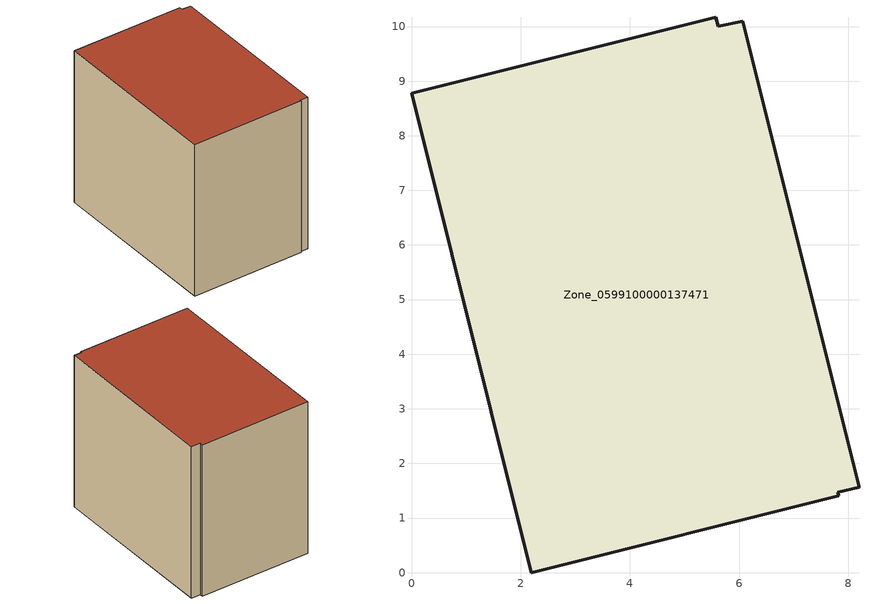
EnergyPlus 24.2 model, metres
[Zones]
Zone_0599100000137471
 floor ground (C_G): 0,8.78 5.57,10.17 5.62,10 6.07,10.1 8.19,1.56 7.8,1.47 7.83,1.4 2.19,0 z0
 wall outside (C_F): 5.57,10.17 0,8.78 2.19,0 7.83,1.4 7.8,1.47 8.19,1.56 6.07,10.1 5.62,10 5.57,10.17 z0:8.1
 roof outside (C_R): 7.8,1.47 8.19,1.56 6.07,10.1 5.62,10 5.57,10.17 0,8.78 2.19,0 7.83,1.4 z8.1
[BUILDING]
Pand.0599100000137471: North Axis=0; Terrain=City; Loads Convergence Tolerance Value=0.04; Temperature Convergence Tolerance Value=0.4; Solar Distribution=FullExterior; Maximum Number of Warmup Days=25; Minimum Number of Warmup Days=1
[Site:Location]
Rotterdam.The.Hague.AP_ZH_NLD Design_Conditions: Latitude=51.96; Longitude=4.45; Time Zone=1; Elevation=-4.5
[SITE:GROUNDTEMPERATURE:BUILDINGSURFACE]
18, 18, 18, 18, 18, 18, 18, 18, 18, 18, 18, 18
[MATERIAL] Thermal Absorptance=0.9; Solar Absorptance=0.7; Visible Absorptance=0.7
Name | Roughness | Thickness | Conductivity | Density | Specific Heat
G.TC.1965-1974 | MediumSmooth | 0.15 | 0.882353 | 540 | 1210
F.TC.1965-1974 | Rough | 0.3 | 0.697674 | 1920 | 840
R.TC.1965-1974 | MediumRough | 0.2 | 0.232558 | 1500 | 1000
[CONSTRUCTION]
C_G: G.TC.1965-1974
C_F: F.TC.1965-1974
C_R: R.TC.1965-1974
[ZONE]
Zone_0599100000137471: Type=1; Multiplier=1; Ceiling Height=Autocalculate; Volume=Autocalculate; Floor Area=autocalculate; Part of Total Floor Area=Yes
[ZONEINFILTRATION:DESIGNFLOWRATE]
Infil_Zone_0599100000137471: Zone or ZoneList or Space or SpaceList=Zone_0599100000137471; Schedule=AlwaysOn; Design Flow Rate Calculation Method=Flow/Area; Flow Rate per Floor Area=0.003; Constant Term Coefficient=1; Temperature Term Coefficient=0; Velocity Term Coefficient=0; Velocity Squared Term Coefficient=0
[HVACTEMPLATE:ZONE:IDEALLOADSAIRSYSTEM]
Zone_0599100000137471: Maximum Heating Supply Air Temperature=50; Minimum Cooling Supply Air Temperature=13; Maximum Heating Supply Air Humidity Ratio=0.0156; Minimum Cooling Supply Air Humidity Ratio=0.0077; Heating Limit=NoLimit; Cooling Limit=NoLimit; Dehumidification Control Type=ConstantSensibleHeatRatio; Cooling Sensible Heat Ratio=0.7; Dehumidification Setpoint=60; Humidification Control Type=None; Humidification Setpoint=30; Outdoor Air Method=None; Outdoor Air Flow Rate per Person=0.00944; Outdoor Air Flow Rate per Zone Floor Area=0; Outdoor Air Flow Rate per Zone=0; Demand Controlled Ventilation Type=None; Outdoor Air Economizer Type=NoEconomizer; Heat Recovery Type=None; Sensible Heat Recovery Effectiveness=0.7; Latent Heat Recovery Effectiveness=0.65
[ZONECONTROL:THERMOSTAT]
ThermostatControl_Zone_0599100000137471: Zone or ZoneList=Zone_0599100000137471; Control Type Schedule=DualSetpointControlType; Control 1=Thermostat_Zone_0599100000137471; Temperature Difference Between Cutout And Setpoint=0
[THERMOSTATSETPOINT:DUALSETPOINT]
Thermostat_Zone_0599100000137471: Heating Setpoint Temperature Schedule=HeatingSetpoint_Zone_0599100000137471; Cooling Setpoint Temperature Schedule=CoolingSetpoint_Zone_0599100000137471
[SCHEDULE:COMPACT]
HeatingSetpoint_Zone_0599100000137471: Through: 12/31, For: AllDays, Until: 24:00, 21
CoolingSetpoint_Zone_0599100000137471: Through: 12/31, For: AllDays, Until: 24:00, 24
DualSetpointControlType: Through: 12/31, For: AllDays, Until: 24:00, 4
AlwaysOn: Through: 12/31, For: AllDays, Until: 24:00, 1
